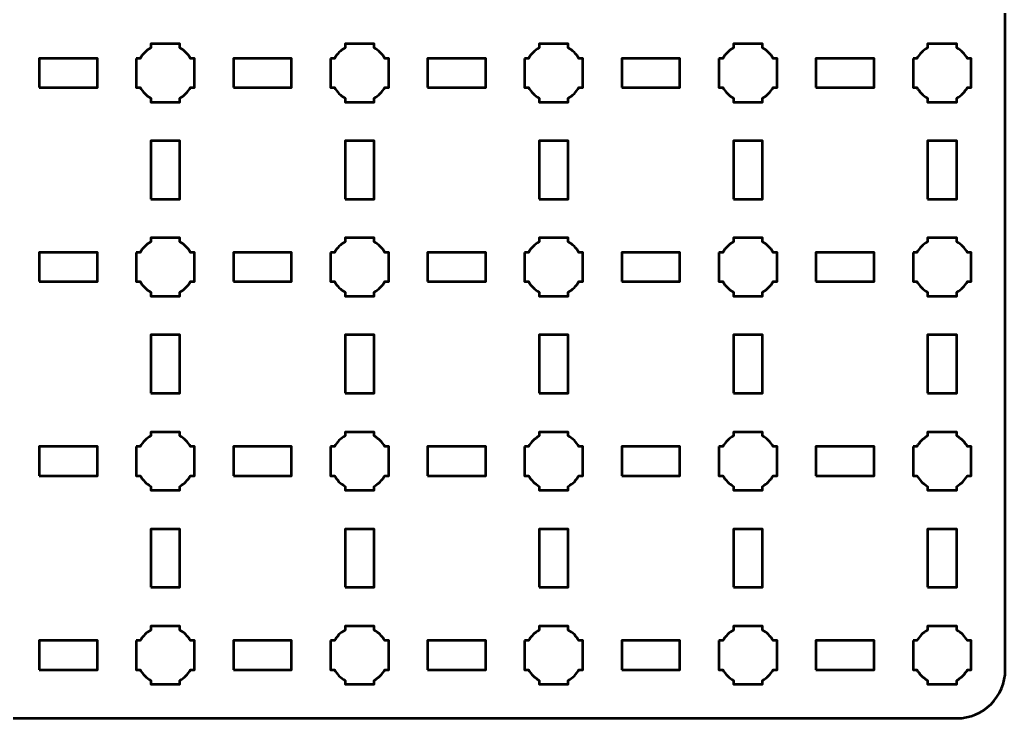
# Model space of a CAD drawing. Header units: centimetres. Extents: x -30.1 to 9.2, y -44.5 to 14.8.
# Drawn here: x -1 to 9.15, y -44.5 to -37.3 of the extents above; entities that cross this region are included whole.
import ezdxf

# ---------------------------------------------------------------- set-up
doc = ezdxf.new("R2010")
doc.units = ezdxf.units.CM
doc.header["$MEASUREMENT"] = 0
doc.layers.add('Layer 1', color=7, linetype='Continuous')

msp = doc.modelspace()

# ---------------------------------------------------------------- linework, layer by layer
at = {"layer": 'Layer 1', "color": 250, "lineweight": 53}
for points in [[(-0.8, -38), (-0.2, -38), (-0.2, -37.7), (-0.8, -37.7), (-0.8, -38)], [(1.2, -38), (1.8, -38), (1.8, -37.7), (1.2, -37.7), (1.2, -38)], [(3.2, -38), (3.8, -38), (3.8, -37.7), (3.2, -37.7), (3.2, -38)], [(5.2, -38), (5.8, -38), (5.8, -37.7), (5.2, -37.7), (5.2, -38)], [(7.2, -38), (7.8, -38), (7.8, -37.7), (7.2, -37.7), (7.2, -38)], [(0.35, -39.15), (0.65, -39.15), (0.65, -38.55), (0.35, -38.55), (0.35, -39.15)], [(2.35, -39.15), (2.65, -39.15), (2.65, -38.55), (2.35, -38.55), (2.35, -39.15)], [(4.35, -39.15), (4.65, -39.15), (4.65, -38.55), (4.35, -38.55), (4.35, -39.15)], [(6.35, -39.15), (6.65, -39.15), (6.65, -38.55), (6.35, -38.55), (6.35, -39.15)], [(8.35, -39.15), (8.65, -39.15), (8.65, -38.55), (8.35, -38.55), (8.35, -39.15)], [(-0.8, -40), (-0.2, -40), (-0.2, -39.7), (-0.8, -39.7), (-0.8, -40)], [(1.2, -40), (1.8, -40), (1.8, -39.7), (1.2, -39.7), (1.2, -40)], [(3.2, -40), (3.8, -40), (3.8, -39.7), (3.2, -39.7), (3.2, -40)], [(5.2, -40), (5.8, -40), (5.8, -39.7), (5.2, -39.7), (5.2, -40)], [(7.2, -40), (7.8, -40), (7.8, -39.7), (7.2, -39.7), (7.2, -40)], [(0.35, -41.15), (0.65, -41.15), (0.65, -40.55), (0.35, -40.55), (0.35, -41.15)], [(2.35, -41.15), (2.65, -41.15), (2.65, -40.55), (2.35, -40.55), (2.35, -41.15)], [(4.35, -41.15), (4.65, -41.15), (4.65, -40.55), (4.35, -40.55), (4.35, -41.15)], [(6.35, -41.15), (6.65, -41.15), (6.65, -40.55), (6.35, -40.55), (6.35, -41.15)], [(8.35, -41.15), (8.65, -41.15), (8.65, -40.55), (8.35, -40.55), (8.35, -41.15)], [(-0.8, -42), (-0.2, -42), (-0.2, -41.7), (-0.8, -41.7), (-0.8, -42)], [(1.2, -42), (1.8, -42), (1.8, -41.7), (1.2, -41.7), (1.2, -42)], [(3.2, -42), (3.8, -42), (3.8, -41.7), (3.2, -41.7), (3.2, -42)], [(5.2, -42), (5.8, -42), (5.8, -41.7), (5.2, -41.7), (5.2, -42)], [(7.2, -42), (7.8, -42), (7.8, -41.7), (7.2, -41.7), (7.2, -42)], [(0.35, -43.15), (0.65, -43.15), (0.65, -42.55), (0.35, -42.55), (0.35, -43.15)], [(2.35, -43.15), (2.65, -43.15), (2.65, -42.55), (2.35, -42.55), (2.35, -43.15)], [(4.35, -43.15), (4.65, -43.15), (4.65, -42.55), (4.35, -42.55), (4.35, -43.15)], [(6.35, -43.15), (6.65, -43.15), (6.65, -42.55), (6.35, -42.55), (6.35, -43.15)], [(8.35, -43.15), (8.65, -43.15), (8.65, -42.55), (8.35, -42.55), (8.35, -43.15)], [(-0.8, -44), (-0.2, -44), (-0.2, -43.7), (-0.8, -43.7), (-0.8, -44)], [(1.2, -44), (1.8, -44), (1.8, -43.7), (1.2, -43.7), (1.2, -44)], [(3.2, -44), (3.8, -44), (3.8, -43.7), (3.2, -43.7), (3.2, -44)], [(5.2, -44), (5.8, -44), (5.8, -43.7), (5.2, -43.7), (5.2, -44)], [(7.2, -44), (7.8, -44), (7.8, -43.7), (7.2, -43.7), (7.2, -44)]]:
    msp.add_lwpolyline(points, close=True, dxfattribs=at)
msp.add_open_spline([(-30.15, -44), (-30.15, -44), (-30.15, 14.3), (-30.15, 14.3), (-30.15, 14.3), (-30.15, 14.57609), (-29.92609, 14.8), (-29.65, 14.8), (-29.65, 14.8), (-29.65, 14.8), (8.65, 14.8), (8.65, 14.8), (8.65, 14.8), (8.92609, 14.8), (9.15, 14.57609), (9.15, 14.3), (9.15, 14.3), (9.15, 14.3), (9.15, -44), (9.15, -44), (9.15, -44), (9.15, -44.27609), (8.92609, -44.5), (8.65, -44.5), (8.65, -44.5), (8.65, -44.5), (-29.65, -44.5), (-29.65, -44.5), (-29.65, -44.5), (-29.92609, -44.5), (-30.15, -44.27609), (-30.15, -44)], degree=3, knots=[0, 0, 0, 0, 0.125, 0.125, 0.125, 0.125, 0.25, 0.25, 0.25, 0.25, 0.375, 0.375, 0.375, 0.375, 0.5, 0.5, 0.5, 0.5, 0.625, 0.625, 0.625, 0.625, 0.75, 0.75, 0.75, 0.75, 0.875, 0.875, 0.875, 0.875, 1, 1, 1, 1], dxfattribs=at)
at = {"layer": 'Layer 1', "lineweight": 53}
for points in [[(0.2, -37.7), (0.2, -37.7), (0.24015, -37.7), (0.24015, -37.7), (0.24015, -37.7), (0.2665, -37.65447), (0.30447, -37.6165), (0.35, -37.59015), (0.35, -37.59015), (0.35, -37.59015), (0.35, -37.55), (0.35, -37.55), (0.35, -37.55), (0.35, -37.55), (0.5, -37.55), (0.5, -37.55), (0.5, -37.55), (0.5, -37.55), (0.65, -37.55), (0.65, -37.55), (0.65, -37.55), (0.65, -37.55), (0.65, -37.59015), (0.65, -37.59015), (0.65, -37.59015), (0.69553, -37.6165), (0.7335, -37.65447), (0.75985, -37.7), (0.75985, -37.7), (0.75985, -37.7), (0.8, -37.7), (0.8, -37.7), (0.8, -37.7), (0.8, -37.7), (0.8, -37.85), (0.8, -37.85), (0.8, -37.85), (0.8, -37.85), (0.8, -38), (0.8, -38), (0.8, -38), (0.8, -38), (0.75985, -38), (0.75985, -38), (0.75985, -38), (0.7335, -38.04553), (0.69553, -38.0835), (0.65, -38.10985), (0.65, -38.10985), (0.65, -38.10985), (0.65, -38.15), (0.65, -38.15), (0.65, -38.15), (0.65, -38.15), (0.5, -38.15), (0.5, -38.15), (0.5, -38.15), (0.5, -38.15), (0.35, -38.15), (0.35, -38.15), (0.35, -38.15), (0.35, -38.15), (0.35, -38.10985), (0.35, -38.10985), (0.35, -38.10985), (0.30447, -38.0835), (0.2665, -38.04553), (0.24015, -38), (0.24015, -38), (0.24015, -38), (0.2, -38), (0.2, -38), (0.2, -38), (0.2, -38), (0.2, -37.85), (0.2, -37.85), (0.2, -37.85), (0.2, -37.85), (0.2, -37.7), (0.2, -37.7)], [(2.2, -37.7), (2.2, -37.7), (2.24015, -37.7), (2.24015, -37.7), (2.24015, -37.7), (2.2665, -37.65447), (2.30447, -37.6165), (2.35, -37.59015), (2.35, -37.59015), (2.35, -37.59015), (2.35, -37.55), (2.35, -37.55), (2.35, -37.55), (2.35, -37.55), (2.5, -37.55), (2.5, -37.55), (2.5, -37.55), (2.5, -37.55), (2.65, -37.55), (2.65, -37.55), (2.65, -37.55), (2.65, -37.55), (2.65, -37.59015), (2.65, -37.59015), (2.65, -37.59015), (2.69553, -37.6165), (2.7335, -37.65447), (2.75985, -37.7), (2.75985, -37.7), (2.75985, -37.7), (2.8, -37.7), (2.8, -37.7), (2.8, -37.7), (2.8, -37.7), (2.8, -37.85), (2.8, -37.85), (2.8, -37.85), (2.8, -37.85), (2.8, -38), (2.8, -38), (2.8, -38), (2.8, -38), (2.75985, -38), (2.75985, -38), (2.75985, -38), (2.7335, -38.04553), (2.69553, -38.0835), (2.65, -38.10985), (2.65, -38.10985), (2.65, -38.10985), (2.65, -38.15), (2.65, -38.15), (2.65, -38.15), (2.65, -38.15), (2.5, -38.15), (2.5, -38.15), (2.5, -38.15), (2.5, -38.15), (2.35, -38.15), (2.35, -38.15), (2.35, -38.15), (2.35, -38.15), (2.35, -38.10985), (2.35, -38.10985), (2.35, -38.10985), (2.30447, -38.0835), (2.2665, -38.04553), (2.24015, -38), (2.24015, -38), (2.24015, -38), (2.2, -38), (2.2, -38), (2.2, -38), (2.2, -38), (2.2, -37.85), (2.2, -37.85), (2.2, -37.85), (2.2, -37.85), (2.2, -37.7), (2.2, -37.7)], [(4.2, -37.7), (4.2, -37.7), (4.24015, -37.7), (4.24015, -37.7), (4.24015, -37.7), (4.2665, -37.65447), (4.30447, -37.6165), (4.35, -37.59015), (4.35, -37.59015), (4.35, -37.59015), (4.35, -37.55), (4.35, -37.55), (4.35, -37.55), (4.35, -37.55), (4.5, -37.55), (4.5, -37.55), (4.5, -37.55), (4.5, -37.55), (4.65, -37.55), (4.65, -37.55), (4.65, -37.55), (4.65, -37.55), (4.65, -37.59015), (4.65, -37.59015), (4.65, -37.59015), (4.69553, -37.6165), (4.7335, -37.65447), (4.75985, -37.7), (4.75985, -37.7), (4.75985, -37.7), (4.8, -37.7), (4.8, -37.7), (4.8, -37.7), (4.8, -37.7), (4.8, -37.85), (4.8, -37.85), (4.8, -37.85), (4.8, -37.85), (4.8, -38), (4.8, -38), (4.8, -38), (4.8, -38), (4.75985, -38), (4.75985, -38), (4.75985, -38), (4.7335, -38.04553), (4.69553, -38.0835), (4.65, -38.10985), (4.65, -38.10985), (4.65, -38.10985), (4.65, -38.15), (4.65, -38.15), (4.65, -38.15), (4.65, -38.15), (4.5, -38.15), (4.5, -38.15), (4.5, -38.15), (4.5, -38.15), (4.35, -38.15), (4.35, -38.15), (4.35, -38.15), (4.35, -38.15), (4.35, -38.10985), (4.35, -38.10985), (4.35, -38.10985), (4.30447, -38.0835), (4.2665, -38.04553), (4.24015, -38), (4.24015, -38), (4.24015, -38), (4.2, -38), (4.2, -38), (4.2, -38), (4.2, -38), (4.2, -37.85), (4.2, -37.85), (4.2, -37.85), (4.2, -37.85), (4.2, -37.7), (4.2, -37.7)], [(6.2, -37.7), (6.2, -37.7), (6.24015, -37.7), (6.24015, -37.7), (6.24015, -37.7), (6.2665, -37.65447), (6.30447, -37.6165), (6.35, -37.59015), (6.35, -37.59015), (6.35, -37.59015), (6.35, -37.55), (6.35, -37.55), (6.35, -37.55), (6.35, -37.55), (6.5, -37.55), (6.5, -37.55), (6.5, -37.55), (6.5, -37.55), (6.65, -37.55), (6.65, -37.55), (6.65, -37.55), (6.65, -37.55), (6.65, -37.59015), (6.65, -37.59015), (6.65, -37.59015), (6.69553, -37.6165), (6.7335, -37.65447), (6.75985, -37.7), (6.75985, -37.7), (6.75985, -37.7), (6.8, -37.7), (6.8, -37.7), (6.8, -37.7), (6.8, -37.7), (6.8, -37.85), (6.8, -37.85), (6.8, -37.85), (6.8, -37.85), (6.8, -38), (6.8, -38), (6.8, -38), (6.8, -38), (6.75985, -38), (6.75985, -38), (6.75985, -38), (6.7335, -38.04553), (6.69553, -38.0835), (6.65, -38.10985), (6.65, -38.10985), (6.65, -38.10985), (6.65, -38.15), (6.65, -38.15), (6.65, -38.15), (6.65, -38.15), (6.5, -38.15), (6.5, -38.15), (6.5, -38.15), (6.5, -38.15), (6.35, -38.15), (6.35, -38.15), (6.35, -38.15), (6.35, -38.15), (6.35, -38.10985), (6.35, -38.10985), (6.35, -38.10985), (6.30447, -38.0835), (6.2665, -38.04553), (6.24015, -38), (6.24015, -38), (6.24015, -38), (6.2, -38), (6.2, -38), (6.2, -38), (6.2, -38), (6.2, -37.85), (6.2, -37.85), (6.2, -37.85), (6.2, -37.85), (6.2, -37.7), (6.2, -37.7)], [(8.2, -37.7), (8.2, -37.7), (8.24015, -37.7), (8.24015, -37.7), (8.24015, -37.7), (8.2665, -37.65447), (8.30447, -37.6165), (8.35, -37.59015), (8.35, -37.59015), (8.35, -37.59015), (8.35, -37.55), (8.35, -37.55), (8.35, -37.55), (8.35, -37.55), (8.5, -37.55), (8.5, -37.55), (8.5, -37.55), (8.5, -37.55), (8.65, -37.55), (8.65, -37.55), (8.65, -37.55), (8.65, -37.55), (8.65, -37.59015), (8.65, -37.59015), (8.65, -37.59015), (8.69553, -37.6165), (8.7335, -37.65447), (8.75985, -37.7), (8.75985, -37.7), (8.75985, -37.7), (8.8, -37.7), (8.8, -37.7), (8.8, -37.7), (8.8, -37.7), (8.8, -37.85), (8.8, -37.85), (8.8, -37.85), (8.8, -37.85), (8.8, -38), (8.8, -38), (8.8, -38), (8.8, -38), (8.75985, -38), (8.75985, -38), (8.75985, -38), (8.7335, -38.04553), (8.69553, -38.0835), (8.65, -38.10985), (8.65, -38.10985), (8.65, -38.10985), (8.65, -38.15), (8.65, -38.15), (8.65, -38.15), (8.65, -38.15), (8.5, -38.15), (8.5, -38.15), (8.5, -38.15), (8.5, -38.15), (8.35, -38.15), (8.35, -38.15), (8.35, -38.15), (8.35, -38.15), (8.35, -38.10985), (8.35, -38.10985), (8.35, -38.10985), (8.30447, -38.0835), (8.2665, -38.04553), (8.24015, -38), (8.24015, -38), (8.24015, -38), (8.2, -38), (8.2, -38), (8.2, -38), (8.2, -38), (8.2, -37.85), (8.2, -37.85), (8.2, -37.85), (8.2, -37.85), (8.2, -37.7), (8.2, -37.7)], [(0.2, -39.7), (0.2, -39.7), (0.24015, -39.7), (0.24015, -39.7), (0.24015, -39.7), (0.2665, -39.65447), (0.30447, -39.6165), (0.35, -39.59015), (0.35, -39.59015), (0.35, -39.59015), (0.35, -39.55), (0.35, -39.55), (0.35, -39.55), (0.35, -39.55), (0.5, -39.55), (0.5, -39.55), (0.5, -39.55), (0.5, -39.55), (0.65, -39.55), (0.65, -39.55), (0.65, -39.55), (0.65, -39.55), (0.65, -39.59015), (0.65, -39.59015), (0.65, -39.59015), (0.69553, -39.6165), (0.7335, -39.65447), (0.75985, -39.7), (0.75985, -39.7), (0.75985, -39.7), (0.8, -39.7), (0.8, -39.7), (0.8, -39.7), (0.8, -39.7), (0.8, -39.85), (0.8, -39.85), (0.8, -39.85), (0.8, -39.85), (0.8, -40), (0.8, -40), (0.8, -40), (0.8, -40), (0.75985, -40), (0.75985, -40), (0.75985, -40), (0.7335, -40.04553), (0.69553, -40.0835), (0.65, -40.10985), (0.65, -40.10985), (0.65, -40.10985), (0.65, -40.15), (0.65, -40.15), (0.65, -40.15), (0.65, -40.15), (0.5, -40.15), (0.5, -40.15), (0.5, -40.15), (0.5, -40.15), (0.35, -40.15), (0.35, -40.15), (0.35, -40.15), (0.35, -40.15), (0.35, -40.10985), (0.35, -40.10985), (0.35, -40.10985), (0.30447, -40.0835), (0.2665, -40.04553), (0.24015, -40), (0.24015, -40), (0.24015, -40), (0.2, -40), (0.2, -40), (0.2, -40), (0.2, -40), (0.2, -39.85), (0.2, -39.85), (0.2, -39.85), (0.2, -39.85), (0.2, -39.7), (0.2, -39.7)], [(2.2, -39.7), (2.2, -39.7), (2.24015, -39.7), (2.24015, -39.7), (2.24015, -39.7), (2.2665, -39.65447), (2.30447, -39.6165), (2.35, -39.59015), (2.35, -39.59015), (2.35, -39.59015), (2.35, -39.55), (2.35, -39.55), (2.35, -39.55), (2.35, -39.55), (2.5, -39.55), (2.5, -39.55), (2.5, -39.55), (2.5, -39.55), (2.65, -39.55), (2.65, -39.55), (2.65, -39.55), (2.65, -39.55), (2.65, -39.59015), (2.65, -39.59015), (2.65, -39.59015), (2.69553, -39.6165), (2.7335, -39.65447), (2.75985, -39.7), (2.75985, -39.7), (2.75985, -39.7), (2.8, -39.7), (2.8, -39.7), (2.8, -39.7), (2.8, -39.7), (2.8, -39.85), (2.8, -39.85), (2.8, -39.85), (2.8, -39.85), (2.8, -40), (2.8, -40), (2.8, -40), (2.8, -40), (2.75985, -40), (2.75985, -40), (2.75985, -40), (2.7335, -40.04553), (2.69553, -40.0835), (2.65, -40.10985), (2.65, -40.10985), (2.65, -40.10985), (2.65, -40.15), (2.65, -40.15), (2.65, -40.15), (2.65, -40.15), (2.5, -40.15), (2.5, -40.15), (2.5, -40.15), (2.5, -40.15), (2.35, -40.15), (2.35, -40.15), (2.35, -40.15), (2.35, -40.15), (2.35, -40.10985), (2.35, -40.10985), (2.35, -40.10985), (2.30447, -40.0835), (2.2665, -40.04553), (2.24015, -40), (2.24015, -40), (2.24015, -40), (2.2, -40), (2.2, -40), (2.2, -40), (2.2, -40), (2.2, -39.85), (2.2, -39.85), (2.2, -39.85), (2.2, -39.85), (2.2, -39.7), (2.2, -39.7)], [(4.2, -39.7), (4.2, -39.7), (4.24015, -39.7), (4.24015, -39.7), (4.24015, -39.7), (4.2665, -39.65447), (4.30447, -39.6165), (4.35, -39.59015), (4.35, -39.59015), (4.35, -39.59015), (4.35, -39.55), (4.35, -39.55), (4.35, -39.55), (4.35, -39.55), (4.5, -39.55), (4.5, -39.55), (4.5, -39.55), (4.5, -39.55), (4.65, -39.55), (4.65, -39.55), (4.65, -39.55), (4.65, -39.55), (4.65, -39.59015), (4.65, -39.59015), (4.65, -39.59015), (4.69553, -39.6165), (4.7335, -39.65447), (4.75985, -39.7), (4.75985, -39.7), (4.75985, -39.7), (4.8, -39.7), (4.8, -39.7), (4.8, -39.7), (4.8, -39.7), (4.8, -39.85), (4.8, -39.85), (4.8, -39.85), (4.8, -39.85), (4.8, -40), (4.8, -40), (4.8, -40), (4.8, -40), (4.75985, -40), (4.75985, -40), (4.75985, -40), (4.7335, -40.04553), (4.69553, -40.0835), (4.65, -40.10985), (4.65, -40.10985), (4.65, -40.10985), (4.65, -40.15), (4.65, -40.15), (4.65, -40.15), (4.65, -40.15), (4.5, -40.15), (4.5, -40.15), (4.5, -40.15), (4.5, -40.15), (4.35, -40.15), (4.35, -40.15), (4.35, -40.15), (4.35, -40.15), (4.35, -40.10985), (4.35, -40.10985), (4.35, -40.10985), (4.30447, -40.0835), (4.2665, -40.04553), (4.24015, -40), (4.24015, -40), (4.24015, -40), (4.2, -40), (4.2, -40), (4.2, -40), (4.2, -40), (4.2, -39.85), (4.2, -39.85), (4.2, -39.85), (4.2, -39.85), (4.2, -39.7), (4.2, -39.7)], [(6.2, -39.7), (6.2, -39.7), (6.24015, -39.7), (6.24015, -39.7), (6.24015, -39.7), (6.2665, -39.65447), (6.30447, -39.6165), (6.35, -39.59015), (6.35, -39.59015), (6.35, -39.59015), (6.35, -39.55), (6.35, -39.55), (6.35, -39.55), (6.35, -39.55), (6.5, -39.55), (6.5, -39.55), (6.5, -39.55), (6.5, -39.55), (6.65, -39.55), (6.65, -39.55), (6.65, -39.55), (6.65, -39.55), (6.65, -39.59015), (6.65, -39.59015), (6.65, -39.59015), (6.69553, -39.6165), (6.7335, -39.65447), (6.75985, -39.7), (6.75985, -39.7), (6.75985, -39.7), (6.8, -39.7), (6.8, -39.7), (6.8, -39.7), (6.8, -39.7), (6.8, -39.85), (6.8, -39.85), (6.8, -39.85), (6.8, -39.85), (6.8, -40), (6.8, -40), (6.8, -40), (6.8, -40), (6.75985, -40), (6.75985, -40), (6.75985, -40), (6.7335, -40.04553), (6.69553, -40.0835), (6.65, -40.10985), (6.65, -40.10985), (6.65, -40.10985), (6.65, -40.15), (6.65, -40.15), (6.65, -40.15), (6.65, -40.15), (6.5, -40.15), (6.5, -40.15), (6.5, -40.15), (6.5, -40.15), (6.35, -40.15), (6.35, -40.15), (6.35, -40.15), (6.35, -40.15), (6.35, -40.10985), (6.35, -40.10985), (6.35, -40.10985), (6.30447, -40.0835), (6.2665, -40.04553), (6.24015, -40), (6.24015, -40), (6.24015, -40), (6.2, -40), (6.2, -40), (6.2, -40), (6.2, -40), (6.2, -39.85), (6.2, -39.85), (6.2, -39.85), (6.2, -39.85), (6.2, -39.7), (6.2, -39.7)], [(8.2, -39.7), (8.2, -39.7), (8.24015, -39.7), (8.24015, -39.7), (8.24015, -39.7), (8.2665, -39.65447), (8.30447, -39.6165), (8.35, -39.59015), (8.35, -39.59015), (8.35, -39.59015), (8.35, -39.55), (8.35, -39.55), (8.35, -39.55), (8.35, -39.55), (8.5, -39.55), (8.5, -39.55), (8.5, -39.55), (8.5, -39.55), (8.65, -39.55), (8.65, -39.55), (8.65, -39.55), (8.65, -39.55), (8.65, -39.59015), (8.65, -39.59015), (8.65, -39.59015), (8.69553, -39.6165), (8.7335, -39.65447), (8.75985, -39.7), (8.75985, -39.7), (8.75985, -39.7), (8.8, -39.7), (8.8, -39.7), (8.8, -39.7), (8.8, -39.7), (8.8, -39.85), (8.8, -39.85), (8.8, -39.85), (8.8, -39.85), (8.8, -40), (8.8, -40), (8.8, -40), (8.8, -40), (8.75985, -40), (8.75985, -40), (8.75985, -40), (8.7335, -40.04553), (8.69553, -40.0835), (8.65, -40.10985), (8.65, -40.10985), (8.65, -40.10985), (8.65, -40.15), (8.65, -40.15), (8.65, -40.15), (8.65, -40.15), (8.5, -40.15), (8.5, -40.15), (8.5, -40.15), (8.5, -40.15), (8.35, -40.15), (8.35, -40.15), (8.35, -40.15), (8.35, -40.15), (8.35, -40.10985), (8.35, -40.10985), (8.35, -40.10985), (8.30447, -40.0835), (8.2665, -40.04553), (8.24015, -40), (8.24015, -40), (8.24015, -40), (8.2, -40), (8.2, -40), (8.2, -40), (8.2, -40), (8.2, -39.85), (8.2, -39.85), (8.2, -39.85), (8.2, -39.85), (8.2, -39.7), (8.2, -39.7)], [(0.2, -41.7), (0.2, -41.7), (0.24015, -41.7), (0.24015, -41.7), (0.24015, -41.7), (0.2665, -41.65447), (0.30447, -41.6165), (0.35, -41.59015), (0.35, -41.59015), (0.35, -41.59015), (0.35, -41.55), (0.35, -41.55), (0.35, -41.55), (0.35, -41.55), (0.5, -41.55), (0.5, -41.55), (0.5, -41.55), (0.5, -41.55), (0.65, -41.55), (0.65, -41.55), (0.65, -41.55), (0.65, -41.55), (0.65, -41.59015), (0.65, -41.59015), (0.65, -41.59015), (0.69553, -41.6165), (0.7335, -41.65447), (0.75985, -41.7), (0.75985, -41.7), (0.75985, -41.7), (0.8, -41.7), (0.8, -41.7), (0.8, -41.7), (0.8, -41.7), (0.8, -41.85), (0.8, -41.85), (0.8, -41.85), (0.8, -41.85), (0.8, -42), (0.8, -42), (0.8, -42), (0.8, -42), (0.75985, -42), (0.75985, -42), (0.75985, -42), (0.7335, -42.04553), (0.69553, -42.0835), (0.65, -42.10985), (0.65, -42.10985), (0.65, -42.10985), (0.65, -42.15), (0.65, -42.15), (0.65, -42.15), (0.65, -42.15), (0.5, -42.15), (0.5, -42.15), (0.5, -42.15), (0.5, -42.15), (0.35, -42.15), (0.35, -42.15), (0.35, -42.15), (0.35, -42.15), (0.35, -42.10985), (0.35, -42.10985), (0.35, -42.10985), (0.30447, -42.0835), (0.2665, -42.04553), (0.24015, -42), (0.24015, -42), (0.24015, -42), (0.2, -42), (0.2, -42), (0.2, -42), (0.2, -42), (0.2, -41.85), (0.2, -41.85), (0.2, -41.85), (0.2, -41.85), (0.2, -41.7), (0.2, -41.7)], [(2.2, -41.7), (2.2, -41.7), (2.24015, -41.7), (2.24015, -41.7), (2.24015, -41.7), (2.2665, -41.65447), (2.30447, -41.6165), (2.35, -41.59015), (2.35, -41.59015), (2.35, -41.59015), (2.35, -41.55), (2.35, -41.55), (2.35, -41.55), (2.35, -41.55), (2.5, -41.55), (2.5, -41.55), (2.5, -41.55), (2.5, -41.55), (2.65, -41.55), (2.65, -41.55), (2.65, -41.55), (2.65, -41.55), (2.65, -41.59015), (2.65, -41.59015), (2.65, -41.59015), (2.69553, -41.6165), (2.7335, -41.65447), (2.75985, -41.7), (2.75985, -41.7), (2.75985, -41.7), (2.8, -41.7), (2.8, -41.7), (2.8, -41.7), (2.8, -41.7), (2.8, -41.85), (2.8, -41.85), (2.8, -41.85), (2.8, -41.85), (2.8, -42), (2.8, -42), (2.8, -42), (2.8, -42), (2.75985, -42), (2.75985, -42), (2.75985, -42), (2.7335, -42.04553), (2.69553, -42.0835), (2.65, -42.10985), (2.65, -42.10985), (2.65, -42.10985), (2.65, -42.15), (2.65, -42.15), (2.65, -42.15), (2.65, -42.15), (2.5, -42.15), (2.5, -42.15), (2.5, -42.15), (2.5, -42.15), (2.35, -42.15), (2.35, -42.15), (2.35, -42.15), (2.35, -42.15), (2.35, -42.10985), (2.35, -42.10985), (2.35, -42.10985), (2.30447, -42.0835), (2.2665, -42.04553), (2.24015, -42), (2.24015, -42), (2.24015, -42), (2.2, -42), (2.2, -42), (2.2, -42), (2.2, -42), (2.2, -41.85), (2.2, -41.85), (2.2, -41.85), (2.2, -41.85), (2.2, -41.7), (2.2, -41.7)], [(4.2, -41.7), (4.2, -41.7), (4.24015, -41.7), (4.24015, -41.7), (4.24015, -41.7), (4.2665, -41.65447), (4.30447, -41.6165), (4.35, -41.59015), (4.35, -41.59015), (4.35, -41.59015), (4.35, -41.55), (4.35, -41.55), (4.35, -41.55), (4.35, -41.55), (4.5, -41.55), (4.5, -41.55), (4.5, -41.55), (4.5, -41.55), (4.65, -41.55), (4.65, -41.55), (4.65, -41.55), (4.65, -41.55), (4.65, -41.59015), (4.65, -41.59015), (4.65, -41.59015), (4.69553, -41.6165), (4.7335, -41.65447), (4.75985, -41.7), (4.75985, -41.7), (4.75985, -41.7), (4.8, -41.7), (4.8, -41.7), (4.8, -41.7), (4.8, -41.7), (4.8, -41.85), (4.8, -41.85), (4.8, -41.85), (4.8, -41.85), (4.8, -42), (4.8, -42), (4.8, -42), (4.8, -42), (4.75985, -42), (4.75985, -42), (4.75985, -42), (4.7335, -42.04553), (4.69553, -42.0835), (4.65, -42.10985), (4.65, -42.10985), (4.65, -42.10985), (4.65, -42.15), (4.65, -42.15), (4.65, -42.15), (4.65, -42.15), (4.5, -42.15), (4.5, -42.15), (4.5, -42.15), (4.5, -42.15), (4.35, -42.15), (4.35, -42.15), (4.35, -42.15), (4.35, -42.15), (4.35, -42.10985), (4.35, -42.10985), (4.35, -42.10985), (4.30447, -42.0835), (4.2665, -42.04553), (4.24015, -42), (4.24015, -42), (4.24015, -42), (4.2, -42), (4.2, -42), (4.2, -42), (4.2, -42), (4.2, -41.85), (4.2, -41.85), (4.2, -41.85), (4.2, -41.85), (4.2, -41.7), (4.2, -41.7)], [(6.2, -41.7), (6.2, -41.7), (6.24015, -41.7), (6.24015, -41.7), (6.24015, -41.7), (6.2665, -41.65447), (6.30447, -41.6165), (6.35, -41.59015), (6.35, -41.59015), (6.35, -41.59015), (6.35, -41.55), (6.35, -41.55), (6.35, -41.55), (6.35, -41.55), (6.5, -41.55), (6.5, -41.55), (6.5, -41.55), (6.5, -41.55), (6.65, -41.55), (6.65, -41.55), (6.65, -41.55), (6.65, -41.55), (6.65, -41.59015), (6.65, -41.59015), (6.65, -41.59015), (6.69553, -41.6165), (6.7335, -41.65447), (6.75985, -41.7), (6.75985, -41.7), (6.75985, -41.7), (6.8, -41.7), (6.8, -41.7), (6.8, -41.7), (6.8, -41.7), (6.8, -41.85), (6.8, -41.85), (6.8, -41.85), (6.8, -41.85), (6.8, -42), (6.8, -42), (6.8, -42), (6.8, -42), (6.75985, -42), (6.75985, -42), (6.75985, -42), (6.7335, -42.04553), (6.69553, -42.0835), (6.65, -42.10985), (6.65, -42.10985), (6.65, -42.10985), (6.65, -42.15), (6.65, -42.15), (6.65, -42.15), (6.65, -42.15), (6.5, -42.15), (6.5, -42.15), (6.5, -42.15), (6.5, -42.15), (6.35, -42.15), (6.35, -42.15), (6.35, -42.15), (6.35, -42.15), (6.35, -42.10985), (6.35, -42.10985), (6.35, -42.10985), (6.30447, -42.0835), (6.2665, -42.04553), (6.24015, -42), (6.24015, -42), (6.24015, -42), (6.2, -42), (6.2, -42), (6.2, -42), (6.2, -42), (6.2, -41.85), (6.2, -41.85), (6.2, -41.85), (6.2, -41.85), (6.2, -41.7), (6.2, -41.7)], [(8.2, -41.7), (8.2, -41.7), (8.24015, -41.7), (8.24015, -41.7), (8.24015, -41.7), (8.2665, -41.65447), (8.30447, -41.6165), (8.35, -41.59015), (8.35, -41.59015), (8.35, -41.59015), (8.35, -41.55), (8.35, -41.55), (8.35, -41.55), (8.35, -41.55), (8.5, -41.55), (8.5, -41.55), (8.5, -41.55), (8.5, -41.55), (8.65, -41.55), (8.65, -41.55), (8.65, -41.55), (8.65, -41.55), (8.65, -41.59015), (8.65, -41.59015), (8.65, -41.59015), (8.69553, -41.6165), (8.7335, -41.65447), (8.75985, -41.7), (8.75985, -41.7), (8.75985, -41.7), (8.8, -41.7), (8.8, -41.7), (8.8, -41.7), (8.8, -41.7), (8.8, -41.85), (8.8, -41.85), (8.8, -41.85), (8.8, -41.85), (8.8, -42), (8.8, -42), (8.8, -42), (8.8, -42), (8.75985, -42), (8.75985, -42), (8.75985, -42), (8.7335, -42.04553), (8.69553, -42.0835), (8.65, -42.10985), (8.65, -42.10985), (8.65, -42.10985), (8.65, -42.15), (8.65, -42.15), (8.65, -42.15), (8.65, -42.15), (8.5, -42.15), (8.5, -42.15), (8.5, -42.15), (8.5, -42.15), (8.35, -42.15), (8.35, -42.15), (8.35, -42.15), (8.35, -42.15), (8.35, -42.10985), (8.35, -42.10985), (8.35, -42.10985), (8.30447, -42.0835), (8.2665, -42.04553), (8.24015, -42), (8.24015, -42), (8.24015, -42), (8.2, -42), (8.2, -42), (8.2, -42), (8.2, -42), (8.2, -41.85), (8.2, -41.85), (8.2, -41.85), (8.2, -41.85), (8.2, -41.7), (8.2, -41.7)], [(0.2, -43.7), (0.2, -43.7), (0.24015, -43.7), (0.24015, -43.7), (0.24015, -43.7), (0.2665, -43.65447), (0.30447, -43.6165), (0.35, -43.59015), (0.35, -43.59015), (0.35, -43.59015), (0.35, -43.55), (0.35, -43.55), (0.35, -43.55), (0.35, -43.55), (0.5, -43.55), (0.5, -43.55), (0.5, -43.55), (0.5, -43.55), (0.65, -43.55), (0.65, -43.55), (0.65, -43.55), (0.65, -43.55), (0.65, -43.59015), (0.65, -43.59015), (0.65, -43.59015), (0.69553, -43.6165), (0.7335, -43.65447), (0.75985, -43.7), (0.75985, -43.7), (0.75985, -43.7), (0.8, -43.7), (0.8, -43.7), (0.8, -43.7), (0.8, -43.7), (0.8, -43.85), (0.8, -43.85), (0.8, -43.85), (0.8, -43.85), (0.8, -44), (0.8, -44), (0.8, -44), (0.8, -44), (0.75985, -44), (0.75985, -44), (0.75985, -44), (0.7335, -44.04553), (0.69553, -44.0835), (0.65, -44.10985), (0.65, -44.10985), (0.65, -44.10985), (0.65, -44.15), (0.65, -44.15), (0.65, -44.15), (0.65, -44.15), (0.5, -44.15), (0.5, -44.15), (0.5, -44.15), (0.5, -44.15), (0.35, -44.15), (0.35, -44.15), (0.35, -44.15), (0.35, -44.15), (0.35, -44.10985), (0.35, -44.10985), (0.35, -44.10985), (0.30447, -44.0835), (0.2665, -44.04553), (0.24015, -44), (0.24015, -44), (0.24015, -44), (0.2, -44), (0.2, -44), (0.2, -44), (0.2, -44), (0.2, -43.85), (0.2, -43.85), (0.2, -43.85), (0.2, -43.85), (0.2, -43.7), (0.2, -43.7)], [(2.2, -43.7), (2.2, -43.7), (2.24015, -43.7), (2.24015, -43.7), (2.24015, -43.7), (2.2665, -43.65447), (2.30447, -43.6165), (2.35, -43.59015), (2.35, -43.59015), (2.35, -43.59015), (2.35, -43.55), (2.35, -43.55), (2.35, -43.55), (2.35, -43.55), (2.5, -43.55), (2.5, -43.55), (2.5, -43.55), (2.5, -43.55), (2.65, -43.55), (2.65, -43.55), (2.65, -43.55), (2.65, -43.55), (2.65, -43.59015), (2.65, -43.59015), (2.65, -43.59015), (2.69553, -43.6165), (2.7335, -43.65447), (2.75985, -43.7), (2.75985, -43.7), (2.75985, -43.7), (2.8, -43.7), (2.8, -43.7), (2.8, -43.7), (2.8, -43.7), (2.8, -43.85), (2.8, -43.85), (2.8, -43.85), (2.8, -43.85), (2.8, -44), (2.8, -44), (2.8, -44), (2.8, -44), (2.75985, -44), (2.75985, -44), (2.75985, -44), (2.7335, -44.04553), (2.69553, -44.0835), (2.65, -44.10985), (2.65, -44.10985), (2.65, -44.10985), (2.65, -44.15), (2.65, -44.15), (2.65, -44.15), (2.65, -44.15), (2.5, -44.15), (2.5, -44.15), (2.5, -44.15), (2.5, -44.15), (2.35, -44.15), (2.35, -44.15), (2.35, -44.15), (2.35, -44.15), (2.35, -44.10985), (2.35, -44.10985), (2.35, -44.10985), (2.30447, -44.0835), (2.2665, -44.04553), (2.24015, -44), (2.24015, -44), (2.24015, -44), (2.2, -44), (2.2, -44), (2.2, -44), (2.2, -44), (2.2, -43.85), (2.2, -43.85), (2.2, -43.85), (2.2, -43.85), (2.2, -43.7), (2.2, -43.7)], [(4.2, -43.7), (4.2, -43.7), (4.24015, -43.7), (4.24015, -43.7), (4.24015, -43.7), (4.2665, -43.65447), (4.30447, -43.6165), (4.35, -43.59015), (4.35, -43.59015), (4.35, -43.59015), (4.35, -43.55), (4.35, -43.55), (4.35, -43.55), (4.35, -43.55), (4.5, -43.55), (4.5, -43.55), (4.5, -43.55), (4.5, -43.55), (4.65, -43.55), (4.65, -43.55), (4.65, -43.55), (4.65, -43.55), (4.65, -43.59015), (4.65, -43.59015), (4.65, -43.59015), (4.69553, -43.6165), (4.7335, -43.65447), (4.75985, -43.7), (4.75985, -43.7), (4.75985, -43.7), (4.8, -43.7), (4.8, -43.7), (4.8, -43.7), (4.8, -43.7), (4.8, -43.85), (4.8, -43.85), (4.8, -43.85), (4.8, -43.85), (4.8, -44), (4.8, -44), (4.8, -44), (4.8, -44), (4.75985, -44), (4.75985, -44), (4.75985, -44), (4.7335, -44.04553), (4.69553, -44.0835), (4.65, -44.10985), (4.65, -44.10985), (4.65, -44.10985), (4.65, -44.15), (4.65, -44.15), (4.65, -44.15), (4.65, -44.15), (4.5, -44.15), (4.5, -44.15), (4.5, -44.15), (4.5, -44.15), (4.35, -44.15), (4.35, -44.15), (4.35, -44.15), (4.35, -44.15), (4.35, -44.10985), (4.35, -44.10985), (4.35, -44.10985), (4.30447, -44.0835), (4.2665, -44.04553), (4.24015, -44), (4.24015, -44), (4.24015, -44), (4.2, -44), (4.2, -44), (4.2, -44), (4.2, -44), (4.2, -43.85), (4.2, -43.85), (4.2, -43.85), (4.2, -43.85), (4.2, -43.7), (4.2, -43.7)], [(6.2, -43.7), (6.2, -43.7), (6.24015, -43.7), (6.24015, -43.7), (6.24015, -43.7), (6.2665, -43.65447), (6.30447, -43.6165), (6.35, -43.59015), (6.35, -43.59015), (6.35, -43.59015), (6.35, -43.55), (6.35, -43.55), (6.35, -43.55), (6.35, -43.55), (6.5, -43.55), (6.5, -43.55), (6.5, -43.55), (6.5, -43.55), (6.65, -43.55), (6.65, -43.55), (6.65, -43.55), (6.65, -43.55), (6.65, -43.59015), (6.65, -43.59015), (6.65, -43.59015), (6.69553, -43.6165), (6.7335, -43.65447), (6.75985, -43.7), (6.75985, -43.7), (6.75985, -43.7), (6.8, -43.7), (6.8, -43.7), (6.8, -43.7), (6.8, -43.7), (6.8, -43.85), (6.8, -43.85), (6.8, -43.85), (6.8, -43.85), (6.8, -44), (6.8, -44), (6.8, -44), (6.8, -44), (6.75985, -44), (6.75985, -44), (6.75985, -44), (6.7335, -44.04553), (6.69553, -44.0835), (6.65, -44.10985), (6.65, -44.10985), (6.65, -44.10985), (6.65, -44.15), (6.65, -44.15), (6.65, -44.15), (6.65, -44.15), (6.5, -44.15), (6.5, -44.15), (6.5, -44.15), (6.5, -44.15), (6.35, -44.15), (6.35, -44.15), (6.35, -44.15), (6.35, -44.15), (6.35, -44.10985), (6.35, -44.10985), (6.35, -44.10985), (6.30447, -44.0835), (6.2665, -44.04553), (6.24015, -44), (6.24015, -44), (6.24015, -44), (6.2, -44), (6.2, -44), (6.2, -44), (6.2, -44), (6.2, -43.85), (6.2, -43.85), (6.2, -43.85), (6.2, -43.85), (6.2, -43.7), (6.2, -43.7)], [(8.2, -43.7), (8.2, -43.7), (8.24015, -43.7), (8.24015, -43.7), (8.24015, -43.7), (8.2665, -43.65447), (8.30447, -43.6165), (8.35, -43.59015), (8.35, -43.59015), (8.35, -43.59015), (8.35, -43.55), (8.35, -43.55), (8.35, -43.55), (8.35, -43.55), (8.5, -43.55), (8.5, -43.55), (8.5, -43.55), (8.5, -43.55), (8.65, -43.55), (8.65, -43.55), (8.65, -43.55), (8.65, -43.55), (8.65, -43.59015), (8.65, -43.59015), (8.65, -43.59015), (8.69553, -43.6165), (8.7335, -43.65447), (8.75985, -43.7), (8.75985, -43.7), (8.75985, -43.7), (8.8, -43.7), (8.8, -43.7), (8.8, -43.7), (8.8, -43.7), (8.8, -43.85), (8.8, -43.85), (8.8, -43.85), (8.8, -43.85), (8.8, -44), (8.8, -44), (8.8, -44), (8.8, -44), (8.75985, -44), (8.75985, -44), (8.75985, -44), (8.7335, -44.04553), (8.69553, -44.0835), (8.65, -44.10985), (8.65, -44.10985), (8.65, -44.10985), (8.65, -44.15), (8.65, -44.15), (8.65, -44.15), (8.65, -44.15), (8.5, -44.15), (8.5, -44.15), (8.5, -44.15), (8.5, -44.15), (8.35, -44.15), (8.35, -44.15), (8.35, -44.15), (8.35, -44.15), (8.35, -44.10985), (8.35, -44.10985), (8.35, -44.10985), (8.30447, -44.0835), (8.2665, -44.04553), (8.24015, -44), (8.24015, -44), (8.24015, -44), (8.2, -44), (8.2, -44), (8.2, -44), (8.2, -44), (8.2, -43.85), (8.2, -43.85), (8.2, -43.85), (8.2, -43.85), (8.2, -43.7), (8.2, -43.7)]]:
    msp.add_open_spline(points, degree=3, knots=[0, 0, 0, 0, 0.05, 0.05, 0.05, 0.05, 0.1, 0.1, 0.1, 0.1, 0.15, 0.15, 0.15, 0.15, 0.2, 0.2, 0.2, 0.2, 0.25, 0.25, 0.25, 0.25, 0.3, 0.3, 0.3, 0.3, 0.35, 0.35, 0.35, 0.35, 0.4, 0.4, 0.4, 0.4, 0.45, 0.45, 0.45, 0.45, 0.5, 0.5, 0.5, 0.5, 0.55, 0.55, 0.55, 0.55, 0.6, 0.6, 0.6, 0.6, 0.65, 0.65, 0.65, 0.65, 0.7, 0.7, 0.7, 0.7, 0.75, 0.75, 0.75, 0.75, 0.8, 0.8, 0.8, 0.8, 0.85, 0.85, 0.85, 0.85, 0.9, 0.9, 0.9, 0.9, 0.95, 0.95, 0.95, 0.95, 1, 1, 1, 1], dxfattribs=at)

doc.saveas('drawing.dxf')
